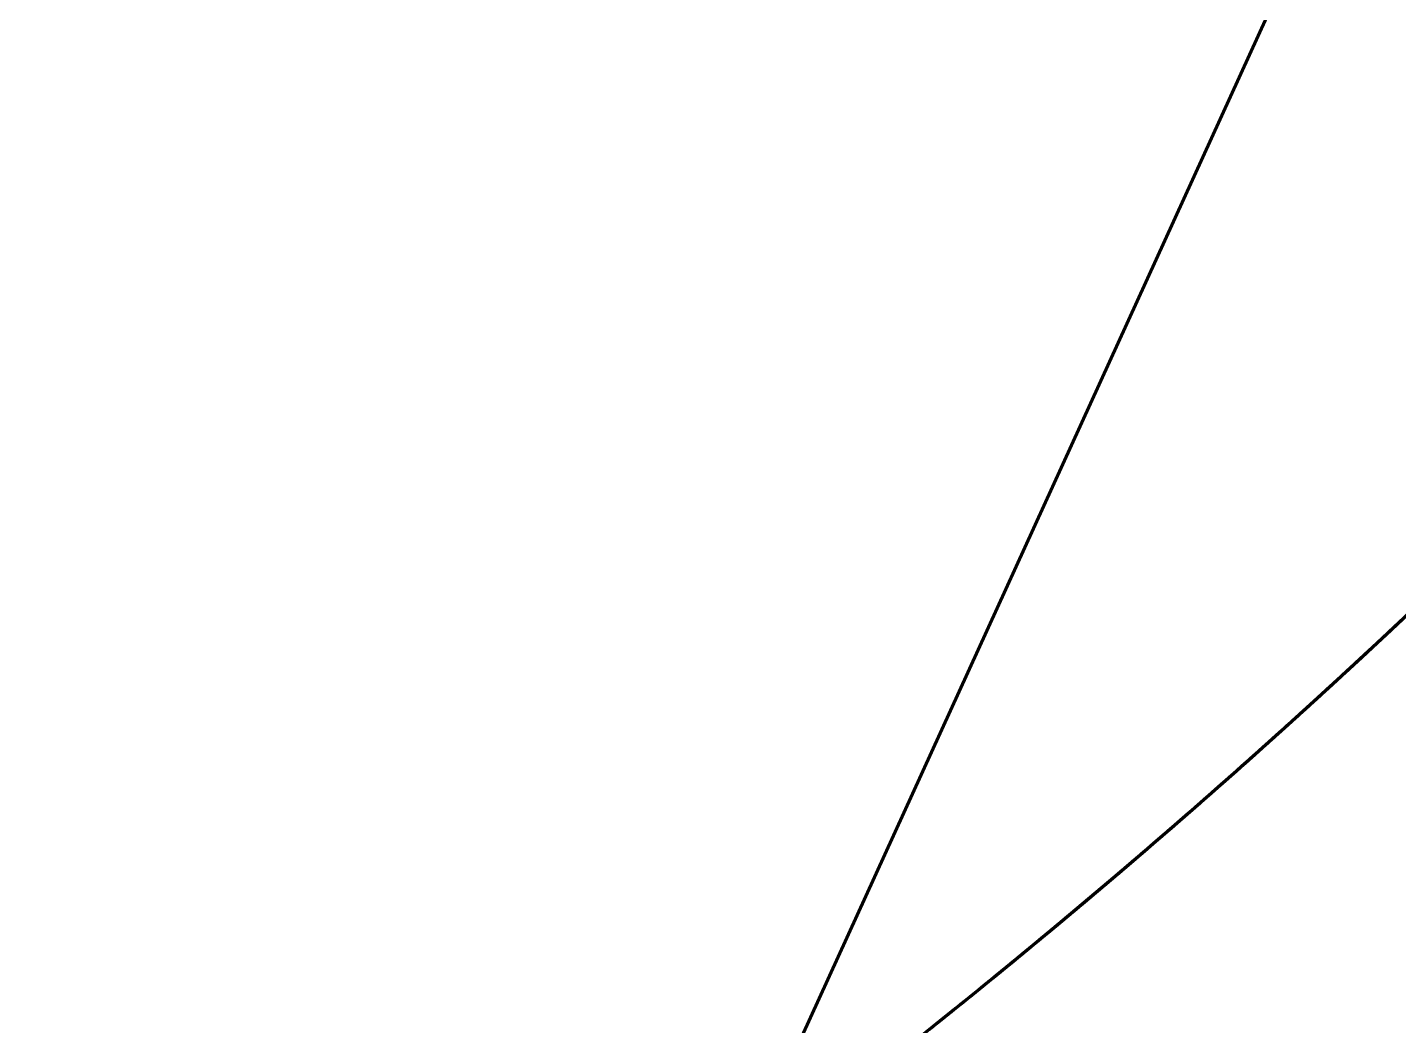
# Model space of a CAD drawing. Header units: millimetres. Extents: x 0 to 840, y 0 to 594.
# Drawn here: x 106.072 to 107.592, y 246.084 to 247.191 of the extents above; entities that cross this region are included whole.
import ezdxf

# ---------------------------------------------------------------- set-up
doc = ezdxf.new("R2010")
doc.units = ezdxf.units.MM
doc.linetypes.add('K5LT_BASIC', pattern=[0])
doc.layers.add('Системный слой', color=7, linetype='Continuous')

msp = doc.modelspace()

# ---------------------------------------------------------------- linework, layer by layer
at = {"layer": 'Системный слой', "color": 5, "linetype": 'K5LT_BASIC', "lineweight": 60, "true_color": 0x0000ff}
for p, q in [((106.9026, 246.0107), (110.22194, 253.28958)), ((107.45945, 246.40819), (107.4773, 246.4243)), ((107.22914, 246.20813), (107.2511, 246.22659)), ((107.19878, 246.18281), (107.23188, 246.21042)), ((107.19878, 246.18281), (107.22914, 246.20813)), ((107.19878, 246.18281), (107.22914, 246.20813)), ((107.19878, 246.18281), (107.22914, 246.20813)), ((107.19878, 246.18281), (107.22914, 246.20813)), ((107.19878, 246.18281), (107.22914, 246.20813)), ((107.19878, 246.18281), (107.22914, 246.20813)), ((107.19878, 246.18281), (107.22914, 246.20813)), ((107.19878, 246.18281), (107.22914, 246.20813)), ((107.19878, 246.18281), (107.22914, 246.20813)), ((107.19878, 246.18281), (107.22914, 246.20813)), ((107.19878, 246.18281), (107.22914, 246.20813)), ((107.19878, 246.18281), (107.22914, 246.20813)), ((107.19878, 246.18281), (107.22914, 246.20813)), ((107.19878, 246.18281), (107.22914, 246.20813)), ((107.19878, 246.18281), (107.22914, 246.20813)), ((107.19878, 246.18281), (107.22914, 246.20813)), ((107.2111, 246.19305), (107.22914, 246.20813)), ((107.21438, 246.19579), (107.22914, 246.20813)), ((107.21725, 246.19819), (107.22914, 246.20813)), ((107.22053, 246.20093), (107.22914, 246.20813)), ((107.22914, 246.20813), (107.2308, 246.20952)), ((107.16829, 246.15762), (107.19878, 246.18281)), ((107.08204, 246.08765), (107.11587, 246.11487)), ((107.09355, 246.09688), (107.12245, 246.12021)), ((107.10935, 246.1096), (107.12555, 246.12272)), ((107.09449, 246.09764), (107.0974, 246.09998))]:
    msp.add_line(p, q, dxfattribs=at)
for points, knots in [([(103.86995, 244.482), (104.03885, 244.52548), (104.46275, 244.64855), (105.1261, 244.89822), (105.84634, 245.24932), (106.53061, 245.66622), (107.17292, 246.14525), (107.76763, 246.68223), (108.30955, 247.27245), (108.79392, 247.91074), (109.21651, 248.59151), (109.57361, 249.3088), (109.86209, 250.05633), (110.07944, 250.82756), (110.22374, 251.61572), (110.29374, 252.41393), (110.28882, 253.21518), (110.20902, 254.01246), (110.05505, 254.7988), (109.82824, 255.56729), (109.59195, 256.15788), (109.43316, 256.49059), (109.38768, 256.58167)], [0.989074842, 0.989074842, 0.989074842, 0.989074842, 0.989178867, 0.9893380013, 0.9894971356, 0.9896562699, 0.9898154042, 0.9899745385, 0.9901336728, 0.9902928071, 0.9904519414, 0.9906110757, 0.9907702101, 0.9909293444, 0.9910884787, 0.991247613, 0.9914067473, 0.9915658816, 0.9917250159, 0.9918841502, 0.9920432845, 0.9921040088, 0.9921040088, 0.9921040088, 0.9921040088]), ([(106.50732, 245.6656), (106.56538, 245.70461), (106.84258, 245.89588), (107.31876, 246.26778), (107.90139, 246.81786), (108.43004, 247.41998), (108.90009, 248.06889), (109.30743, 248.75889), (109.64849, 249.48395), (109.88574, 250.14195), (110.00111, 250.55836), (110.04057, 250.71868)], [0.9682905469, 0.9682905469, 0.9682905469, 0.9682905469, 0.9683322724, 0.9684914067, 0.9686505411, 0.9688096754, 0.9689688097, 0.969127944, 0.9692870783, 0.9694462126, 0.969544695, 0.969544695, 0.969544695, 0.969544695]), ([(105.84737, 245.26413), (105.87283, 245.27809), (106.13153, 245.42158), (106.60925, 245.71996), (107.24618, 246.20611), (107.83489, 246.74967), (108.3702, 247.34588), (108.76172, 247.8739), (108.972, 248.20224), (109.0361, 248.30724)], [0.97881781994, 0.97881781994, 0.97881781994, 0.97881781994, 0.97883513686, 0.97899427116, 0.97915340547, 0.97931253978, 0.97947167409, 0.9796308084, 0.97970418509, 0.97970418509, 0.97970418509, 0.97970418509]), ([(107.45945, 246.40819), (107.52815, 246.47004), (107.79121, 246.71474), (108.22229, 247.16965), (108.58046, 247.62652), (108.75983, 247.88317), (108.78604, 247.92134)], [0.91512627913, 0.91512627913, 0.91512627913, 0.91512627913, 0.91518141311, 0.91534054742, 0.91549968173, 0.91552730188, 0.91552730188, 0.91552730188, 0.91552730188]), ([(107.48629, 246.43246), (107.68661, 246.61436), (108.06727, 246.99453), (108.45513, 247.46279), (108.65428, 247.7344), (108.69497, 247.79134)], [0.85104802655, 0.85104802655, 0.85104802655, 0.85104802655, 0.85120942075, 0.85136855506, 0.85141029627, 0.85141029627, 0.85141029627, 0.85141029627]), ([(107.48629, 246.43246), (107.6162, 246.55043), (107.93446, 246.85784), (108.26241, 247.2279), (108.45998, 247.47765), (108.49165, 247.51844)], [0.88309075019, 0.88309075019, 0.88309075019, 0.88309075019, 0.88319541693, 0.88335455124, 0.88338535452, 0.88338535452, 0.88338535452, 0.88338535452]), ([(107.19878, 246.18281), (107.30951, 246.27471), (107.61892, 246.54498), (108.0357, 246.96565), (108.32497, 247.30754), (108.43733, 247.44922)], [0.9364195769, 0.9364195769, 0.9364195769, 0.9364195769, 0.93650541057, 0.93666454488, 0.93677239861, 0.93677239861, 0.93677239861, 0.93677239861]), ([(107.48629, 246.43246), (107.62227, 246.55594), (107.94599, 246.86952), (108.25346, 247.21849), (108.42856, 247.43816), (108.43733, 247.44922)], [0.07134175153, 0.07134175153, 0.07134175153, 0.07134175153, 0.0714513049, 0.07161043921, 0.07161886057, 0.07161886057, 0.07161886057, 0.07161886057]), ([(107.48629, 246.43246), (107.52233, 246.46518), (107.75406, 246.67925), (108.0777, 247.01327), (108.34467, 247.33238), (108.43733, 247.44922)], [0.92581438168, 0.92581438168, 0.92581438168, 0.92581438168, 0.92584341184, 0.92600254615, 0.92609149073, 0.92609149073, 0.92609149073, 0.92609149073]), ([(107.48629, 246.43246), (107.6729, 246.60191), (107.99943, 246.92591), (108.29872, 247.27505), (108.42794, 247.4374)], [0.94717619745, 0.94717619745, 0.94717619745, 0.94717619745, 0.9473265436, 0.94745030456, 0.94745030456, 0.94745030456, 0.94745030456]), ([(107.48629, 246.43246), (107.55951, 246.49894), (107.82596, 246.74948), (108.12671, 247.07102), (108.34429, 247.33347), (108.39084, 247.39112)], [0.81900530291, 0.81900530291, 0.81900530291, 0.81900530291, 0.81906429026, 0.81922342457, 0.8192676167, 0.8192676167, 0.8192676167, 0.8192676167]), ([(107.48629, 246.43246), (107.61435, 246.54875), (107.85864, 246.7845), (108.08845, 247.03436), (108.19744, 247.16003)], [0.43449261935, 0.43449261935, 0.43449261935, 0.43449261935, 0.43459579885, 0.43469501873, 0.43469501873, 0.43469501873, 0.43469501873]), ([(107.48629, 246.43246), (107.60855, 246.54348), (107.85033, 246.77617), (108.078, 247.02268), (108.18974, 247.15115)], [0.16746992242, 0.16746992242, 0.16746992242, 0.16746992242, 0.16756842775, 0.1676699847, 0.1676699847, 0.1676699847, 0.1676699847]), ([(107.19878, 246.18281), (107.2588, 246.23263), (107.52112, 246.45647), (107.8354, 246.75934), (108.07709, 247.02348), (108.13757, 247.09173)], [0.50918326181, 0.50918326181, 0.50918326181, 0.50918326181, 0.50922978994, 0.50938892425, 0.5094433146, 0.5094433146, 0.5094433146, 0.5094433146]), ([(107.48629, 246.43246), (107.58693, 246.52385), (107.8078, 246.73425), (108.01714, 246.9562), (108.12941, 247.08254)], [0.62674896113, 0.62674896113, 0.62674896113, 0.62674896113, 0.62683004456, 0.62693085792, 0.62693085792, 0.62693085792, 0.62693085792]), ([(107.48629, 246.43246), (107.56557, 246.50445), (107.77699, 246.70381), (107.97804, 246.91376), (108.10059, 247.05026)], [0.00725630425, 0.00725630425, 0.00725630425, 0.00725630425, 0.00732017823, 0.00742959818, 0.00742959818, 0.00742959818, 0.00742959818]), ([(107.52948, 246.47195), (107.65602, 246.58845), (107.84582, 246.77408), (108.02672, 246.96829), (108.08923, 247.03764)], [0.33837608357, 0.33837608357, 0.33837608357, 0.33837608357, 0.338478676, 0.33853436685, 0.33853436685, 0.33853436685, 0.33853436685]), ([(107.48629, 246.43246), (107.61831, 246.55234), (107.80922, 246.73693), (107.99125, 246.93013), (108.05, 246.99442)], [0.25291718544, 0.25291718544, 0.25291718544, 0.25291718544, 0.25302355188, 0.25307549783, 0.25307549783, 0.25307549783, 0.25307549783]), ([(107.48629, 246.43246), (107.60064, 246.5363), (107.77303, 246.70158), (107.9383, 246.8739), (107.99573, 246.93558)], [0.53062079024, 0.53062079024, 0.53062079024, 0.53062079024, 0.53071292171, 0.53076318788, 0.53076318788, 0.53076318788, 0.53076318788]), ([(107.48629, 246.43246), (107.58113, 246.51858), (107.74611, 246.6753), (107.90468, 246.83847), (107.9727, 246.91094)], [0.3597262642, 0.3597262642, 0.3597262642, 0.3597262642, 0.35980267346, 0.35986195616, 0.35986195616, 0.35986195616, 0.35986195616]), ([(107.48629, 246.43246), (107.57533, 246.51331), (107.73376, 246.6634), (107.88632, 246.81944), (107.95357, 246.89062)], [0.09270356727, 0.09270356727, 0.09270356727, 0.09270356727, 0.09277530236, 0.09283371128, 0.09283371128, 0.09283371128, 0.09283371128]), ([(107.4652, 246.41336), (107.51235, 246.45589), (107.57558, 246.51422), (107.63792, 246.5735), (107.65419, 246.58909)], [0.744233290134, 0.744233290134, 0.744233290134, 0.744233290134, 0.744271164863, 0.74428460067, 0.74428460067, 0.74428460067, 0.74428460067]), ([(107.48629, 246.43246), (107.51072, 246.45464), (107.55562, 246.49589), (107.60008, 246.53762), (107.62038, 246.55686)], [0.391768987825, 0.391768987825, 0.391768987825, 0.391768987825, 0.391788669637, 0.391805354972, 0.391805354972, 0.391805354972, 0.391805354972]), ([(107.17736, 246.1651), (107.2752, 246.24577), (107.41226, 246.36398), (107.54547, 246.48647), (107.58497, 246.52349)], [0.76551952569, 0.76551952569, 0.76551952569, 0.76551952569, 0.76559516232, 0.76562745661, 0.76562745661, 0.76562745661, 0.76562745661]), ([(107.19589, 246.18042), (107.24676, 246.22259), (107.3786, 246.33452), (107.507, 246.45042), (107.58497, 246.52349)], [0.42373525403, 0.42373525403, 0.42373525403, 0.42373525403, 0.42377466582, 0.42383840453, 0.42383840453, 0.42383840453, 0.42383840453]), ([(107.19878, 246.18281), (107.25469, 246.22922), (107.38541, 246.34055), (107.51272, 246.45578), (107.58497, 246.52349)], [0.69075869572, 0.69075869572, 0.69075869572, 0.69075869572, 0.69080203692, 0.69086110146, 0.69086110146, 0.69086110146, 0.69086110146]), ([(107.19878, 246.18281), (107.26072, 246.23422), (107.39129, 246.34573), (107.51844, 246.46113), (107.58497, 246.52349)], [0.95778139265, 0.95778139265, 0.95778139265, 0.95778139265, 0.95782940802, 0.95788379839, 0.95788379839, 0.95788379839, 0.95788379839]), ([(107.32884, 246.29297), (107.35485, 246.31544), (107.43742, 246.38767), (107.51859, 246.46149), (107.57366, 246.51291)], [0.594664413823, 0.594664413823, 0.594664413823, 0.594664413823, 0.594684914068, 0.594729849922, 0.594729849922, 0.594729849922, 0.594729849922]), ([(107.37679, 246.33471), (107.39259, 246.34857), (107.46278, 246.41061), (107.53195, 246.4738), (107.58497, 246.52349)], [0.861699750011, 0.861699750011, 0.861699750011, 0.861699750011, 0.861712285169, 0.861755627501, 0.861755627501, 0.861755627501, 0.861755627501]), ([(107.39163, 246.34777), (107.41448, 246.3679), (107.47951, 246.42584), (107.54365, 246.48476), (107.58497, 246.52349)], [0.31697737866, 0.31697737866, 0.31697737866, 0.31697737866, 0.31699554424, 0.317029325766, 0.317029325766, 0.317029325766, 0.317029325766]), ([(107.39871, 246.35401), (107.42905, 246.38081), (107.49158, 246.43684), (107.55326, 246.49377), (107.58497, 246.52349)], [0.402426518244, 0.402426518244, 0.402426518244, 0.402426518244, 0.402450668364, 0.402476588782, 0.402476588782, 0.402476588782, 0.402476588782]), ([(107.40045, 246.35555), (107.41633, 246.36958), (107.47844, 246.42489), (107.53975, 246.48111), (107.58497, 246.52349)], [0.498555150283, 0.498555150283, 0.498555150283, 0.498555150283, 0.498567791216, 0.498604759678, 0.498604759678, 0.498604759678, 0.498604759678]), ([(107.44793, 246.39783), (107.47948, 246.42613), (107.52531, 246.46787), (107.57068, 246.51009), (107.58497, 246.52349)], [0.124736015471, 0.124736015471, 0.124736015471, 0.124736015471, 0.124761298536, 0.124772983972, 0.124772983972, 0.124772983972, 0.124772983972]), ([(107.46541, 246.41355), (107.47916, 246.42596), (107.51925, 246.46235), (107.55898, 246.49913), (107.58497, 246.52349)], [0.669466991387, 0.669466991387, 0.669466991387, 0.669466991387, 0.669478039465, 0.66949928571, 0.66949928571, 0.66949928571, 0.66949928571]), ([(107.48629, 246.43246), (107.49517, 246.44051), (107.52823, 246.47067), (107.56106, 246.50108), (107.58497, 246.52349)], [0.039299027882, 0.039299027882, 0.039299027882, 0.039299027882, 0.039306174412, 0.039325720957, 0.039325720957, 0.039325720957, 0.039325720957]), ([(107.48629, 246.43246), (107.50097, 246.44578), (107.53399, 246.47598), (107.56678, 246.50644), (107.58497, 246.52349)], [0.30632172481, 0.30632172481, 0.30632172481, 0.30632172481, 0.306333545513, 0.306348417884, 0.306348417884, 0.306348417884, 0.306348417884]), ([(107.48629, 246.43246), (107.49701, 246.44219), (107.53006, 246.47236), (107.56288, 246.50279), (107.58497, 246.52349)], [0.487897158723, 0.487897158723, 0.487897158723, 0.487897158723, 0.487905792489, 0.487923851797, 0.487923851797, 0.487923851797, 0.487923851797]), ([(107.48629, 246.43246), (107.50677, 246.45105), (107.53975, 246.48129), (107.5725, 246.5118), (107.58497, 246.52349)], [0.573344421737, 0.573344421737, 0.573344421737, 0.573344421737, 0.573360916614, 0.573371114812, 0.573371114812, 0.573371114812, 0.573371114812]), ([(107.48629, 246.43246), (107.50281, 246.44745), (107.53582, 246.47767), (107.5686, 246.50814), (107.58497, 246.52349)], [0.75491985565, 0.75491985565, 0.75491985565, 0.75491985565, 0.75493316359, 0.754946548725, 0.754946548725, 0.754946548725, 0.754946548725]), ([(107.19878, 246.18281), (107.27908, 246.24946), (107.3989, 246.35267), (107.51579, 246.45914), (107.55518, 246.4957)], [0.680077787844, 0.680077787844, 0.680077787844, 0.680077787844, 0.680140038192, 0.680172093992, 0.680172093992, 0.680172093992, 0.680172093992]), ([(107.1808, 246.16793), (107.22855, 246.20734), (107.3054, 246.27218), (107.38109, 246.33837), (107.40999, 246.36399)], [0.786882226303, 0.786882226303, 0.786882226303, 0.786882226303, 0.786919159771, 0.786942195752, 0.786942195752, 0.786942195752, 0.786942195752]), ([(107.19878, 246.18281), (107.23852, 246.21579), (107.31024, 246.27642), (107.38094, 246.33822), (107.41255, 246.36626)], [0.338288735771, 0.338288735771, 0.338288735771, 0.338288735771, 0.338319541693, 0.338344746447, 0.338344746447, 0.338344746447, 0.338344746447]), ([(107.12555, 246.12272), (107.15311, 246.14508), (107.23874, 246.21545), (107.32299, 246.28747), (107.3796, 246.33718)], [0.893677112118, 0.893677112118, 0.893677112118, 0.893677112118, 0.893698281349, 0.893743217134, 0.893743217134, 0.893743217134, 0.893743217134]), ([(107.19684, 246.1812), (107.24135, 246.21812), (107.30153, 246.26907), (107.36099, 246.32085), (107.37679, 246.33471)], [0.156712802024, 0.156712802024, 0.156712802024, 0.156712802024, 0.156747294717, 0.156759830128, 0.156759830128, 0.156759830128, 0.156759830128]), ([(107.19878, 246.18281), (107.24455, 246.2208), (107.30501, 246.27205), (107.36474, 246.32413), (107.3796, 246.33718)], [0.6053114327, 0.6053114327, 0.6053114327, 0.6053114327, 0.605346912795, 0.605358704517, 0.605358704517, 0.605358704517, 0.605358704517]), ([(107.19878, 246.18281), (107.2303, 246.20897), (107.28383, 246.25405), (107.33681, 246.29979), (107.35868, 246.31888)], [0.701439603596, 0.701439603596, 0.701439603596, 0.701439603596, 0.701464035646, 0.70148134995, 0.70148134995, 0.70148134995, 0.70148134995]), ([(107.12555, 246.12272), (107.16141, 246.15181), (107.23578, 246.21316), (107.3091, 246.27576), (107.347, 246.30871)], [0.530526244293, 0.530526244293, 0.530526244293, 0.530526244293, 0.530553787397, 0.53058374459, 0.53058374459, 0.53058374459, 0.53058374459]), ([(107.12555, 246.12272), (107.15532, 246.14688), (107.22056, 246.20054), (107.28499, 246.25517), (107.31993, 246.28528)], [0.263503547365, 0.263503547365, 0.263503547365, 0.263503547365, 0.263526416296, 0.263553930207, 0.263553930207, 0.263553930207, 0.263553930207]), ([(106.80568, 245.87548), (106.88113, 245.931), (107.05034, 246.05985), (107.21464, 246.19493), (107.30494, 246.27239)], [0.8295112771, 0.8295112771, 0.8295112771, 0.8295112771, 0.82956715468, 0.82963811748, 0.82963811748, 0.82963811748, 0.82963811748]), ([(107.08532, 246.09028), (107.14091, 246.13483), (107.21645, 246.19693), (107.2909, 246.26031), (107.31103, 246.27761)], [0.797538666034, 0.797538666034, 0.797538666034, 0.797538666034, 0.797581158498, 0.797596986908, 0.797596986908, 0.797596986908, 0.797596986908]), ([(107.12555, 246.12272), (107.14094, 246.1352), (107.19918, 246.1828), (107.25678, 246.23115), (107.29886, 246.26718)], [0.359631718263, 0.359631718263, 0.359631718263, 0.359631718263, 0.359643539147, 0.359676577076, 0.359676577076, 0.359676577076, 0.359676577076]), ([(106.95423, 245.9873), (106.98979, 246.01468), (107.09997, 246.10089), (107.20801, 246.1898), (107.28037, 246.25139)], [0.914995508543, 0.914995508543, 0.914995508543, 0.914995508543, 0.915022278803, 0.915078953003, 0.915078953003, 0.915078953003, 0.915078953003]), ([(107.06654, 246.07527), (107.10373, 246.1049), (107.17744, 246.16464), (107.25014, 246.22561), (107.28615, 246.25632)], [0.808214793485, 0.808214793485, 0.808214793485, 0.808214793485, 0.808243157225, 0.80827138394, 0.80827138394, 0.80827138394, 0.80827138394]), ([(107.12555, 246.12272), (107.15947, 246.15024), (107.21126, 246.19292), (107.26253, 246.23621), (107.28037, 246.25139)], [0.081928113452, 0.081928113452, 0.081928113452, 0.081928113452, 0.081954169319, 0.081968138582, 0.081968138582, 0.081968138582, 0.081968138582]), ([(107.0718, 246.07946), (107.10109, 246.10284), (107.15377, 246.14545), (107.20593, 246.18868), (107.22914, 246.20813)], [0.541193435456, 0.541193435456, 0.541193435456, 0.541193435456, 0.541215786124, 0.541233845433, 0.541233845433, 0.541233845433, 0.541233845433]), ([(107.12555, 246.12272), (107.13486, 246.13027), (107.16955, 246.15854), (107.20402, 246.18708), (107.22914, 246.20813)], [0.092609021335, 0.092609021335, 0.092609021335, 0.092609021335, 0.092616168046, 0.092635714592, 0.092635714592, 0.092635714592, 0.092635714592]), ([(107.12555, 246.12272), (107.14509, 246.13857), (107.17972, 246.16692), (107.21412, 246.19554), (107.22914, 246.20813)], [0.17805628435, 0.17805628435, 0.17805628435, 0.17805628435, 0.178071292171, 0.178082977607, 0.178082977607, 0.178082977607, 0.178082977607]), ([(107.12555, 246.12272), (107.15118, 246.14351), (107.18576, 246.17191), (107.22013, 246.20058), (107.22914, 246.20813)], [0.445078981278, 0.445078981278, 0.445078981278, 0.445078981278, 0.445098663272, 0.445105674534, 0.445105674534, 0.445105674534, 0.445105674534]), ([(107.12555, 246.12272), (107.14703, 246.14014), (107.18164, 246.16851), (107.21603, 246.19715), (107.22914, 246.20813)], [0.62665441519, 0.62665441519, 0.62665441519, 0.62665441519, 0.626670910248, 0.626681108447, 0.626681108447, 0.626681108447, 0.626681108447]), ([(106.52052, 245.67448), (106.67923, 245.78157), (106.88264, 245.92899), (107.07926, 246.08516), (107.12555, 246.12272)], [0.92557007902, 0.92557007902, 0.92557007902, 0.92557007902, 0.92568427753, 0.92571983577, 0.92571983577, 0.92571983577, 0.92571983577]), ([(106.52052, 245.67448), (106.62667, 245.74611), (106.83164, 245.89121), (107.03002, 246.04521), (107.12555, 246.12272)], [0.94693189476, 0.94693189476, 0.94693189476, 0.94693189476, 0.94700827498, 0.94708165151, 0.94708165151, 0.94708165151, 0.94708165151])]:
    msp.add_open_spline(points, degree=3, knots=knots, dxfattribs=at)
for points in [[(107.42722, 246.37931), (107.4804, 246.42671), (107.53299, 246.47477), (107.58497, 246.52349)], [(107.45071, 246.40033), (107.4959, 246.4409), (107.54066, 246.48196), (107.58497, 246.52349)], [(107.45945, 246.40819), (107.50168, 246.4462), (107.54352, 246.48464), (107.58497, 246.52349)], [(107.45945, 246.40819), (107.50168, 246.4462), (107.54352, 246.48464), (107.58497, 246.52349)], [(107.4652, 246.41336), (107.50547, 246.44969), (107.5454, 246.4864), (107.58497, 246.52349)], [(107.46858, 246.41641), (107.50771, 246.45175), (107.54651, 246.48744), (107.58497, 246.52349)], [(107.48629, 246.43246), (107.51942, 246.46254), (107.55232, 246.49289), (107.58497, 246.52349)], [(107.48629, 246.43246), (107.51942, 246.46254), (107.55232, 246.49289), (107.58497, 246.52349)], [(107.48629, 246.43246), (107.51942, 246.46254), (107.55232, 246.49289), (107.58497, 246.52349)], [(107.48629, 246.43246), (107.51942, 246.46254), (107.55232, 246.49289), (107.58497, 246.52349)], [(107.48629, 246.43246), (107.51943, 246.46254), (107.55232, 246.49289), (107.58497, 246.52349)], [(107.48629, 246.43246), (107.51942, 246.46254), (107.55232, 246.49289), (107.58497, 246.52349)], [(107.48629, 246.43246), (107.51942, 246.46254), (107.55232, 246.49289), (107.58497, 246.52349)], [(107.48629, 246.43246), (107.51942, 246.46254), (107.55232, 246.49289), (107.58497, 246.52349)], [(107.48629, 246.43246), (107.51942, 246.46254), (107.55232, 246.49289), (107.58497, 246.52349)], [(107.48629, 246.43246), (107.51943, 246.46254), (107.55232, 246.49289), (107.58497, 246.52349)], [(107.48629, 246.43246), (107.51943, 246.46254), (107.55232, 246.49289), (107.58497, 246.52349)], [(107.48629, 246.43246), (107.51942, 246.46254), (107.55232, 246.49289), (107.58497, 246.52349)], [(107.48629, 246.43246), (107.51942, 246.46254), (107.55232, 246.49289), (107.58497, 246.52349)], [(107.48629, 246.43246), (107.51942, 246.46254), (107.55232, 246.49289), (107.58497, 246.52349)], [(107.48629, 246.43246), (107.51942, 246.46254), (107.55232, 246.49289), (107.58497, 246.52349)], [(107.48629, 246.43246), (107.51942, 246.46254), (107.55232, 246.49289), (107.58497, 246.52349)], [(107.48629, 246.43246), (107.51942, 246.46254), (107.55232, 246.49289), (107.58497, 246.52349)], [(107.48629, 246.43246), (107.51942, 246.46254), (107.55232, 246.49289), (107.58497, 246.52349)], [(107.48629, 246.43246), (107.51942, 246.46254), (107.55232, 246.49289), (107.58497, 246.52349)], [(107.48629, 246.43246), (107.51942, 246.46254), (107.55232, 246.49289), (107.58497, 246.52349)], [(107.48629, 246.43246), (107.51942, 246.46254), (107.55232, 246.49289), (107.58497, 246.52349)], [(107.48629, 246.43246), (107.51942, 246.46254), (107.55232, 246.49289), (107.58497, 246.52349)], [(107.48629, 246.43246), (107.51942, 246.46254), (107.55232, 246.49289), (107.58497, 246.52349)], [(107.48629, 246.43246), (107.51942, 246.46254), (107.55232, 246.49289), (107.58497, 246.52349)], [(107.48629, 246.43246), (107.51942, 246.46254), (107.55232, 246.49289), (107.58497, 246.52349)], [(107.48629, 246.43246), (107.51942, 246.46254), (107.55232, 246.49289), (107.58497, 246.52349)], [(107.48629, 246.43246), (107.51942, 246.46254), (107.55232, 246.49289), (107.58497, 246.52349)], [(107.48629, 246.43246), (107.51943, 246.46254), (107.55232, 246.49289), (107.58497, 246.52349)], [(107.48629, 246.43246), (107.51942, 246.46254), (107.55232, 246.49289), (107.58497, 246.52349)], [(107.48629, 246.43246), (107.51942, 246.46254), (107.55232, 246.49289), (107.58497, 246.52349)], [(107.48629, 246.43246), (107.51942, 246.46254), (107.55232, 246.49289), (107.58497, 246.52349)], [(107.48629, 246.43246), (107.51942, 246.46254), (107.55232, 246.49289), (107.58497, 246.52349)], [(107.48629, 246.43246), (107.51942, 246.46254), (107.55232, 246.49289), (107.58497, 246.52349)], [(107.48629, 246.43246), (107.51942, 246.46254), (107.55232, 246.49289), (107.58497, 246.52349)], [(107.48629, 246.43246), (107.51942, 246.46254), (107.55232, 246.49289), (107.58497, 246.52349)], [(107.48629, 246.43246), (107.51942, 246.46254), (107.55232, 246.49289), (107.58497, 246.52349)], [(107.48629, 246.43246), (107.51942, 246.46254), (107.55232, 246.49289), (107.58497, 246.52349)], [(107.48629, 246.43246), (107.51942, 246.46254), (107.55232, 246.49289), (107.58497, 246.52349)], [(107.48629, 246.43246), (107.51942, 246.46254), (107.55232, 246.49289), (107.58497, 246.52349)], [(107.48629, 246.43246), (107.51942, 246.46254), (107.55232, 246.49289), (107.58497, 246.52349)], [(107.48629, 246.43246), (107.51666, 246.46003), (107.54682, 246.48782), (107.57678, 246.51582)], [(107.48629, 246.43246), (107.51666, 246.46003), (107.54682, 246.48782), (107.57678, 246.51582)], [(107.48629, 246.43246), (107.5156, 246.45907), (107.54472, 246.48589), (107.57366, 246.51291)], [(107.51522, 246.45884), (107.53859, 246.48026), (107.56184, 246.50181), (107.58497, 246.52349)], [(107.51522, 246.45884), (107.53859, 246.48026), (107.56184, 246.50181), (107.58497, 246.52349)], [(107.48629, 246.43246), (107.51165, 246.45548), (107.53686, 246.47865), (107.56193, 246.50198)], [(107.48629, 246.43246), (107.51044, 246.45438), (107.53446, 246.47645), (107.55836, 246.49865)], [(107.40045, 246.35555), (107.41633, 246.36958), (107.43216, 246.38367), (107.44793, 246.39783)], [(107.17445, 246.16269), (107.21625, 246.19713), (107.25772, 246.23196), (107.29886, 246.26718)], [(107.19878, 246.18281), (107.23646, 246.21409), (107.27388, 246.24569), (107.31103, 246.27761)], [(107.22914, 246.20813), (107.25453, 246.2294), (107.2798, 246.25082), (107.30494, 246.27239)], [(107.12555, 246.12272), (107.17963, 246.16659), (107.23316, 246.21113), (107.28615, 246.25632)], [(107.12555, 246.12272), (107.17482, 246.1627), (107.22365, 246.20323), (107.27202, 246.2443)], [(107.12555, 246.12272), (107.17068, 246.15933), (107.21543, 246.19641), (107.25979, 246.23393)], [(107.19878, 246.18281), (107.21618, 246.19725), (107.23352, 246.21177), (107.25081, 246.22635)], [(107.21438, 246.19579), (107.22956, 246.20845), (107.2447, 246.22117), (107.25979, 246.23393)], [(107.12555, 246.12272), (107.1603, 246.15092), (107.19483, 246.17939), (107.22914, 246.20813)], [(107.12555, 246.12272), (107.1603, 246.15092), (107.19483, 246.17939), (107.22914, 246.20813)], [(107.12555, 246.12272), (107.1603, 246.15092), (107.19483, 246.17939), (107.22914, 246.20813)], [(107.12555, 246.12272), (107.1603, 246.15092), (107.19483, 246.17939), (107.22914, 246.20813)], [(107.12555, 246.12272), (107.1603, 246.15092), (107.19483, 246.17939), (107.22914, 246.20813)], [(107.12555, 246.12272), (107.1603, 246.15092), (107.19483, 246.17939), (107.22914, 246.20813)], [(107.12555, 246.12272), (107.1603, 246.15092), (107.19483, 246.17939), (107.22914, 246.20813)], [(107.12555, 246.12272), (107.1603, 246.15092), (107.19483, 246.17939), (107.22914, 246.20813)], [(107.12555, 246.12272), (107.1603, 246.15092), (107.19483, 246.17939), (107.22914, 246.20813)], [(107.12555, 246.12272), (107.1603, 246.15092), (107.19483, 246.17939), (107.22914, 246.20813)], [(107.12555, 246.12272), (107.1603, 246.15092), (107.19483, 246.17939), (107.22914, 246.20813)], [(107.13479, 246.13023), (107.16643, 246.15597), (107.19788, 246.18193), (107.22914, 246.20813)], [(107.1525, 246.14468), (107.17817, 246.16568), (107.20372, 246.18683), (107.22914, 246.20813)], [(107.15298, 246.14507), (107.17849, 246.16594), (107.20388, 246.18696), (107.22914, 246.20813)], [(107.16219, 246.15261), (107.1846, 246.171), (107.20691, 246.18951), (107.22914, 246.20813)], [(107.17513, 246.16326), (107.1932, 246.17814), (107.2112, 246.1931), (107.22914, 246.20813)], [(107.17736, 246.1651), (107.19468, 246.17937), (107.21194, 246.19372), (107.22914, 246.20813)], [(107.18684, 246.17292), (107.20098, 246.18461), (107.21508, 246.19635), (107.22914, 246.20813)], [(107.19589, 246.18042), (107.20904, 246.19132), (107.22216, 246.20226), (107.23524, 246.21325)], [(107.19878, 246.18281), (107.21207, 246.19384), (107.22533, 246.20491), (107.23855, 246.21603)], [(106.82804, 245.89198), (106.92888, 245.9667), (107.02809, 246.04364), (107.12555, 246.12272)], [(106.93188, 245.97015), (106.99084, 246.01523), (107.04921, 246.06108), (107.10697, 246.10769)]]:
    msp.add_open_spline(points, degree=3, dxfattribs=at)

doc.saveas('drawing.dxf')
